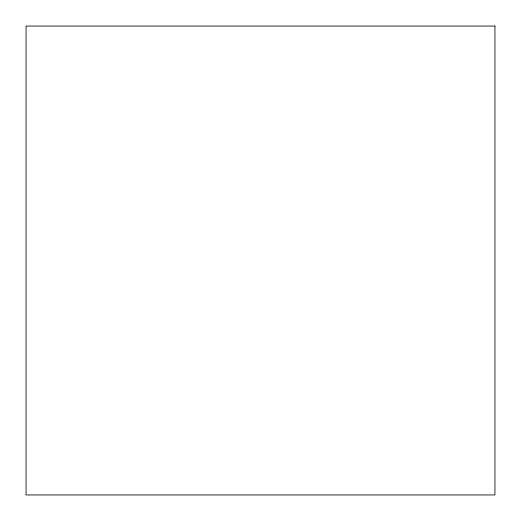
<?xml version="1.0" encoding="UTF-8"?>
<svg xmlns="http://www.w3.org/2000/svg" width="521" height="521" viewBox="0 0 521 521"><rect width="100%" height="100%" fill="white"/><g stroke="black" fill="none" stroke-linecap="round" stroke-linejoin="round"><path stroke-width="0.78" d="M494.95 26.05L26.05 26.05L26.05 494.95L494.95 494.95L494.95 26.05"/></g></svg>
